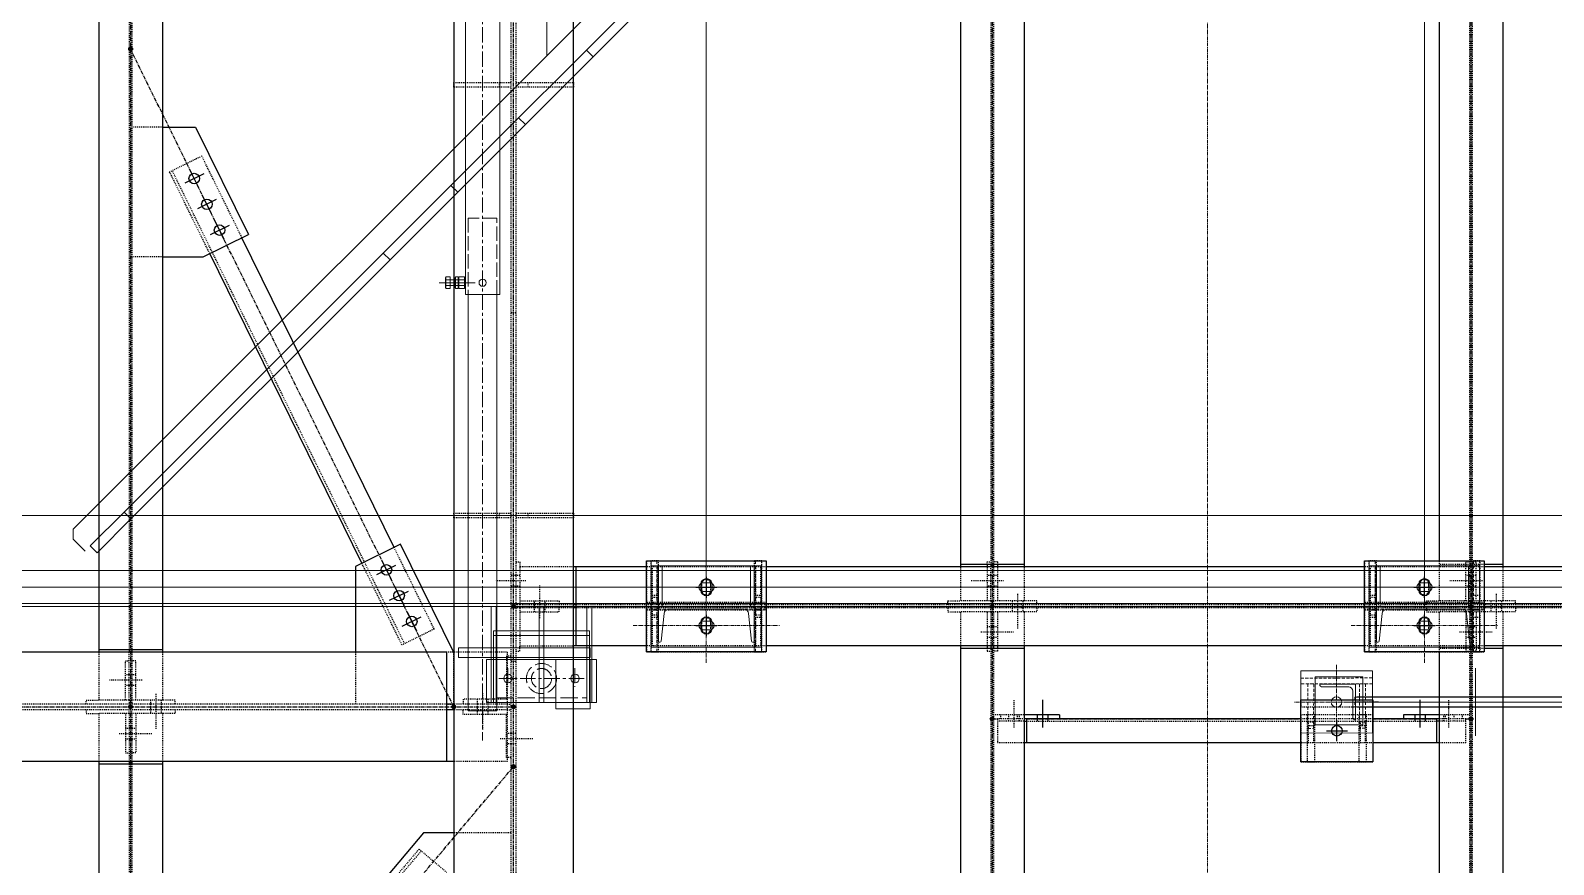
# Model space of a CAD drawing. Header units: millimetres. Extents: x -1319 to 21258, y 10038 to 27532.
# Drawn here: x 13218 to 16399, y 15352 to 17096 of the extents above; entities that cross this region are included whole.
import ezdxf

# ---------------------------------------------------------------- set-up
doc = ezdxf.new("R2010")
doc.units = ezdxf.units.MM
for name, pattern in [('ACAD_ISO02W100', [15, 12, -3]), ('CENTER', [12.7, 7.9375, -1.5875, 1.5875, -1.5875]), ('CENTER2', [1.125, 0.75, -0.125, 0.125, -0.125]), ('DXK_LINE_DOT2', [3.9198, 1.9599, -1.9599]), ('DXK_LINE_DOT5', [7.8785, 2.979, -0.9799, 0.9799, -0.9799, 0.9799, -0.9799]), ('HIDDEN', [9.525, 6.35, -3.175])]:
    doc.linetypes.add(name, pattern=pattern)
for name, color, linetype in [('1', 7, 'Continuous'), ('2', 7, 'Continuous'), ('4', 7, 'Continuous')]:
    doc.layers.add(name, color=color, linetype=linetype)
for name, color, linetype, lineweight in [('All Bought', 110, 'Continuous', 9), ('Belt', 4, 'Continuous', 9), ('CEN', 1, 'CENTER', 9), ('CENETR LINE', 1, 'CENTER2', 9), ('CENTER', 1, 'CENTER', 9), ('HIDDEN', 3, 'HIDDEN', 9), ('MAIN OBJECT', 2, 'Continuous', 18), ('OBJECT', 2, 'Continuous', 18), ('STR25', 30, 'Continuous', 5), ('STRUC-25HD', 3, 'HIDDEN', 5)]:
    doc.layers.add(name, color=color, linetype=linetype, lineweight=lineweight)

# ---------------------------------------------------------------- blocks, each defined once
blk = doc.blocks.new('A$Cfeb8c868')
at = {"layer": '4', "linetype": 'Continuous'}
for points in [[(7700, -6429, -1), (7700, -6421, -1)], [(8500, -7594, -1), (8500, -7586, -1)], [(9500, -7594, -1), (9500, -7586, -1)], [(9500, -7594, -1), (9500, -7586, -1)], [(10500, -7594, -1), (10500, -7586, -1)], [(10500, -7594, -1), (10500, -7586, -1)], [(7700, -7804, -1), (7700, -7796, -1)], [(7700, -7804, -1), (7700, -7796, -1)], [(8375, -7804, -1), (8375, -7796, -1)], [(8500, -7804, -1), (8500, -7796, -1)], [(9500, -7829, -1), (9500, -7821, -1)], [(10500, -7829, -1), (10500, -7821, -1)], [(8500, -7929, -1), (8500, -7921, -1)]]:
    blk.add_hatch(color=4, dxfattribs=at).paths.add_polyline_path(points)
at = {"layer": '1', "color": 4, "linetype": 'DXK_LINE_DOT2'}
for p, q in [((8495, -9688), (8495, -3285.3)), ((8505, -3285.3), (8505, -9688)), ((7697.2, -4930), (7697.2, -7680.5)), ((10497.1, -5021.3), (10497.1, -7578.7)), ((10502.9, -5021.3), (10502.9, -7578.7)), ((9497.2, -5097.8), (9497.2, -7502.2)), ((9502.9, -5103.3), (9502.9, -7502.2)), ((8375, -5505), (8375, -6495)), ((8625, -6495), (8625, -5505)), ((7702.8, -5955.7), (7702.8, -7680.5)), ((8375, -6505), (8375, -6495)), ((8375, -6495), (8495, -6495)), ((8495, -6505), (8375, -6505)), ((8375, -6505), (8375, -7395)), ((8470, -6495), (8470, -6505)), ((8505, -6495), (8625, -6495)), ((8625, -6505), (8505, -6505)), ((8530, -6495), (8530, -6505)), ((8625, -6495), (8625, -6505)), ((8625, -7395), (8625, -6505)), ((7766.6, -6588.4), (7702.8, -6588.4)), ((7848.9, -6648.9), (7781.6, -6682)), ((7932.7, -6819.5), (7848.9, -6648.9)), ((8272.3, -7667.9), (7787, -6679.3)), ((7865.3, -6852.5), (7781.6, -6682)), ((7766.6, -6859.2), (7702.8, -6859.2)), ((8495, -6975.9), (8505, -6975.9)), ((8375, -7405), (8375, -7395)), ((8375, -7395), (8495, -7395)), ((8495, -7405), (8375, -7405)), ((8375, -7405), (8375, -8395)), ((8470, -7395), (8470, -7405)), ((8505, -7395), (8625, -7395)), ((8625, -7405), (8505, -7405)), ((8530, -7395), (8530, -7405)), ((8625, -7395), (8625, -7405)), ((8625, -8395), (8625, -7405)), ((8334.2, -7637.4), (8250.5, -7466.9)), ((8266.9, -7670.5), (8183.1, -7499.9)), ((8505, -7496.7), (8513, -7496.7)), ((8513, -7496.7), (8513, -7507.2)), ((8513, -7507.2), (8513, -7672.8)), ((8625, -7507.2), (8513, -7507.2)), ((8777.9, -7495), (8778, -7685)), ((8777.9, -7495), (9028, -7495)), ((9028, -7507.2), (8777.9, -7507.2)), ((8787, -7495), (8787, -7582)), ((8803, -7495), (8787, -7495)), ((8790, -7586.7), (8790, -7507.2)), ((8800, -7507.2), (8800, -7586.7)), ((8803, -7582), (8803, -7495)), ((9003, -7495), (9003, -7582)), ((9019, -7495), (9003, -7495)), ((9006, -7586.7), (9006, -7507.2)), ((9016, -7507.2), (9016, -7586.7)), ((9019, -7582), (9019, -7495)), ((9028, -7495), (9028, -7685)), ((9433.4, -7507.2), (9433.4, -7578.7)), ((9489.2, -7502.2), (9489.2, -7496.7)), ((9489.2, -7496.7), (9497.2, -7496.7)), ((9489.2, -7507.2), (9489.2, -7578.7)), ((9497.2, -7502.2), (9497.2, -7507.2)), ((9497.2, -7578.7), (9497.2, -7507.2)), ((9510.8, -7496.7), (9502.9, -7496.7)), ((9502.9, -7502.2), (9502.9, -7507.2)), ((9502.9, -7507.2), (9502.9, -7578.7)), ((9510.8, -7496.7), (9510.8, -7502.2)), ((9510.8, -7507.2), (9510.8, -7578.7)), ((9566.6, -7507.2), (9566.6, -7578.7)), ((10277.9, -7495), (10278, -7685)), ((10277.9, -7495), (10528, -7495)), ((10528, -7507.2), (10277.9, -7507.2)), ((10287, -7495), (10287, -7582)), ((10303, -7495), (10287, -7495)), ((10290, -7586.7), (10290, -7507.2)), ((10300, -7507.2), (10300, -7586.7)), ((10303, -7582), (10303, -7495)), ((10433.4, -7495), (10433.4, -7578.7)), ((10528, -7502.2), (10433.4, -7502.2)), ((10489.1, -7578.7), (10489.1, -7496.7)), ((10489.1, -7496.7), (10497.1, -7496.7)), ((10510.9, -7496.7), (10502.9, -7496.7)), ((10503, -7495), (10503, -7582)), ((10519, -7495), (10503, -7495)), ((10510.9, -7578.7), (10510.9, -7496.7)), ((10519, -7582), (10519, -7495)), ((10528, -7495), (10528, -7685)), ((10566.6, -7507.2), (10566.6, -7578.7)), ((8526, -7536.7), (8463, -7536.7)), ((8505, -7525.7), (8495, -7525.7)), ((8513, -7525.7), (8505, -7525.7)), ((9523.9, -7536.7), (9455.9, -7536.7)), ((9497.2, -7525.7), (9489.2, -7525.7)), ((9502.9, -7525.7), (9497.2, -7525.7)), ((9510.8, -7525.7), (9502.9, -7525.7)), ((10523.9, -7536.7), (10455.9, -7536.7)), ((10497.1, -7525.7), (10489.1, -7525.7)), ((10502.9, -7525.7), (10497.1, -7525.7)), ((10510.9, -7525.7), (10502.9, -7525.7)), ((8505, -7547.7), (8495, -7547.7)), ((8513, -7547.7), (8505, -7547.7)), ((8555, -7614.3), (8555, -7546.3)), ((8803, -7567), (8787, -7567)), ((8800, -7571.7), (8790, -7571.7)), ((9019, -7567), (9003, -7567)), ((9016, -7571.7), (9006, -7571.7)), ((9497.2, -7547.7), (9489.2, -7547.7)), ((9502.9, -7547.7), (9497.2, -7547.7)), ((9510.8, -7547.7), (9502.9, -7547.7)), ((9552.8, -7563.6), (9552.8, -7636.6)), ((10303, -7567), (10287, -7567)), ((10300, -7571.7), (10290, -7571.7)), ((10497.1, -7547.7), (10489.1, -7547.7)), ((10502.9, -7547.7), (10497.1, -7547.7)), ((10510.9, -7547.7), (10502.9, -7547.7)), ((10519, -7567), (10503, -7567)), ((10552.9, -7563.6), (10552.9, -7636.6)), ((8513, -7586.7), (8505, -7586.7)), ((8513, -7593.3), (8505, -7593.3)), ((8513, -7578.7), (8595, -7578.7)), ((8625, -7586.7), (8513, -7586.7)), ((8625, -7593.3), (8513, -7593.3)), ((8513, -7601.3), (8595, -7601.3)), ((8544, -7586.7), (8544, -7578.7)), ((8544, -7593.3), (8544, -7586.7)), ((8544, -7601.3), (8544, -7593.3)), ((8566, -7586.7), (8566, -7578.7)), ((8566, -7593.3), (8566, -7586.7)), ((8566, -7601.3), (8566, -7593.3)), ((8595, -7578.7), (8595, -7586.7)), ((8595, -7601.3), (8595, -7593.3)), ((11487.3, -7586.7), (8630, -7586.7)), ((11487.3, -7593.3), (8630, -7593.3)), ((8778, -7598), (8778, -7582)), ((9028, -7582), (8778, -7582)), ((9028, -7598), (8778, -7598)), ((8787, -7582), (8803, -7582)), ((8803, -7598), (8787, -7598)), ((8787, -7598), (8787, -7685)), ((8790, -7672.8), (8790, -7593.3)), ((8800, -7593.3), (8800, -7672.8)), ((8803, -7685), (8803, -7598)), ((9003, -7582), (9019, -7582)), ((9019, -7598), (9003, -7598)), ((9003, -7598), (9003, -7685)), ((9006, -7672.8), (9006, -7593.3)), ((9016, -7593.3), (9016, -7672.8)), ((9019, -7685), (9019, -7598)), ((9028, -7598), (9028, -7582)), ((9407.2, -7586.7), (9407.2, -7578.7)), ((9407.2, -7578.7), (9433.4, -7578.7)), ((9407.2, -7593.3), (9407.2, -7601.3)), ((9407.2, -7601.3), (9433.4, -7601.3)), ((9566.6, -7578.7), (9433.4, -7578.7)), ((9433.4, -7601.3), (9433.4, -7672.8)), ((9566.6, -7601.3), (9433.4, -7601.3)), ((9489.2, -7601.3), (9489.2, -7672.8)), ((9497.2, -7578.7), (9497.2, -7586.7)), ((9497.2, -7601.3), (9497.2, -7593.3)), ((9497.2, -7601.3), (9497.2, -9123.9)), ((9502.9, -7578.7), (9502.9, -7586.7)), ((9502.9, -7601.3), (9502.9, -7593.3)), ((9502.9, -7601.3), (9502.9, -7672.8)), ((9510.8, -7601.3), (9510.8, -7672.8)), ((9541.8, -7578.7), (9541.8, -7586.7)), ((9541.8, -7586.7), (9541.8, -7593.3)), ((9541.8, -7593.3), (9541.8, -7601.3)), ((9563.8, -7578.7), (9563.8, -7586.7)), ((9563.8, -7586.7), (9563.8, -7593.3)), ((9563.8, -7593.3), (9563.8, -7601.3)), ((9592.9, -7578.7), (9566.6, -7578.7)), ((9566.6, -7601.3), (9566.6, -7672.8)), ((9592.9, -7601.3), (9566.6, -7601.3)), ((9592.9, -7586.7), (9592.9, -7578.7)), ((9592.9, -7593.3), (9592.9, -7601.3)), ((10278, -7598), (10278, -7582)), ((10528, -7582), (10278, -7582)), ((10528, -7598), (10278, -7598)), ((10287, -7582), (10303, -7582)), ((10303, -7598), (10287, -7598)), ((10287, -7598), (10287, -7685)), ((10290, -7672.8), (10290, -7593.3)), ((10300, -7593.3), (10300, -7672.8)), ((10303, -7685), (10303, -7598)), ((10407.1, -7586.7), (10407.1, -7578.7)), ((10407.1, -7578.7), (10433.4, -7578.7)), ((10407.1, -7593.3), (10407.1, -7601.3)), ((10407.1, -7601.3), (10433.4, -7601.3)), ((10566.6, -7578.7), (10433.4, -7578.7)), ((10433.4, -7601.3), (10433.4, -7685)), ((10566.6, -7601.3), (10433.4, -7601.3)), ((10489.1, -7601.3), (10489.1, -7683.3)), ((10497.1, -7578.7), (10497.1, -7586.7)), ((10497.1, -7601.3), (10497.1, -7593.3)), ((10497.1, -7601.3), (10497.1, -9921.8)), ((10502.9, -7578.7), (10502.9, -7586.7)), ((10502.9, -7601.3), (10502.9, -7593.3)), ((10502.9, -7601.3), (10502.9, -9921.8)), ((10503, -7582), (10519, -7582)), ((10519, -7598), (10503, -7598)), ((10503, -7598), (10503, -7685)), ((10510.9, -7601.3), (10510.9, -7683.3)), ((10519, -7685), (10519, -7598)), ((10528, -7598), (10528, -7582)), ((10541.9, -7578.7), (10541.9, -7586.7)), ((10541.9, -7586.7), (10541.9, -7593.3)), ((10541.9, -7593.3), (10541.9, -7601.3)), ((10563.9, -7578.7), (10563.9, -7586.7)), ((10563.9, -7586.7), (10563.9, -7593.3)), ((10563.9, -7593.3), (10563.9, -7601.3)), ((10592.9, -7578.7), (10566.6, -7578.7)), ((10566.6, -7601.3), (10566.6, -7672.8)), ((10592.9, -7601.3), (10566.6, -7601.3)), ((10592.9, -7586.7), (10592.9, -7578.7)), ((10592.9, -7593.3), (10592.9, -7601.3)), ((8803, -7613), (8787, -7613)), ((8800, -7608.3), (8790, -7608.3)), ((9019, -7613), (9003, -7613)), ((9016, -7608.3), (9006, -7608.3)), ((9489.2, -7632.3), (9497.2, -7632.3)), ((9497.2, -7632.3), (9502.9, -7632.3)), ((9502.9, -7632.3), (9510.8, -7632.3)), ((10303, -7613), (10287, -7613)), ((10300, -7608.3), (10290, -7608.3)), ((10489.1, -7632.3), (10497.1, -7632.3)), ((10497.1, -7632.3), (10502.9, -7632.3)), ((10502.9, -7632.3), (10510.9, -7632.3)), ((10519, -7613), (10503, -7613)), ((8334.2, -7637.4), (8266.9, -7670.5)), ((9476.2, -7643.3), (9544.2, -7643.3)), ((9489.2, -7654.3), (9497.2, -7654.3)), ((9497.2, -7654.3), (9502.9, -7654.3)), ((9502.9, -7654.3), (9510.8, -7654.3)), ((10476.1, -7643.3), (10544.1, -7643.3)), ((10489.1, -7654.3), (10497.1, -7654.3)), ((10497.1, -7654.3), (10502.9, -7654.3)), ((10502.9, -7654.3), (10510.9, -7654.3)), ((7633.4, -7685.5), (7633.4, -7786.1)), ((7697.2, -7786.1), (7697.2, -7685.5)), ((7702.8, -7685.5), (7702.8, -7786.1)), ((7766.6, -7685.5), (7766.6, -7786.1)), ((8169.7, -7685.5), (8169.7, -7794.1)), ((8487, -7685.5), (8360, -7685.5)), ((8375.3, -7687.1), (8375, -7686.5)), ((8375.3, -7794.1), (8375.3, -7687.1)), ((8495, -7694.1), (8485, -7694.1)), ((8485, -7694.1), (8485, -7784.1)), ((8487, -7685.5), (8487, -7914.5)), ((8505, -7683.3), (8513, -7683.3)), ((8513, -7672.8), (8625, -7672.8)), ((8513, -7683.3), (8513, -7672.8)), ((9028, -7672.8), (8778, -7672.8)), ((8778, -7685), (9028, -7685)), ((8787, -7685), (8803, -7685)), ((9003, -7685), (9019, -7685)), ((9489.2, -7677.8), (9489.2, -7683.3)), ((9489.2, -7683.3), (9497.2, -7683.3)), ((9502.9, -7677.8), (9502.9, -7672.8)), ((9502.9, -7677.8), (9502.9, -9921.8)), ((9510.8, -7683.3), (9502.9, -7683.3)), ((9510.8, -7677.8), (9510.8, -7683.3)), ((10528, -7672.8), (10278, -7672.8)), ((10278, -7685), (10528, -7685)), ((10287, -7685), (10303, -7685)), ((10528, -7677.8), (10433.4, -7677.8)), ((10489.1, -7683.3), (10497.1, -7683.3)), ((10510.9, -7683.3), (10502.9, -7683.3)), ((10503, -7685), (10519, -7685)), ((7689.2, -7786.1), (7689.2, -7704.1)), ((7689.2, -7704.1), (7697.2, -7704.1)), ((7710.9, -7704.1), (7702.8, -7704.1)), ((7710.9, -7786.1), (7710.9, -7704.1)), ((8505, -7705.4), (8495, -7705.4)), ((7723.9, -7744.1), (7655.9, -7744.1)), ((7697.2, -7733.1), (7689.2, -7733.1)), ((7697.2, -7755.1), (7689.2, -7755.1)), ((7702.8, -7733.1), (7697.2, -7733.1)), ((7702.8, -7755.1), (7697.2, -7755.1)), ((7710.9, -7733.1), (7702.8, -7733.1)), ((7710.9, -7755.1), (7702.8, -7755.1)), ((8360, -7794.1), (-190, -7794.1)), ((7607.2, -7794.1), (7607.2, -7786.1)), ((7607.2, -7786.1), (7633.4, -7786.1)), ((7766.6, -7786.1), (7633.4, -7786.1)), ((7697.2, -7786.1), (7697.2, -7794.1)), ((7702.8, -7786.1), (7702.8, -7794.1)), ((7741.8, -7786.1), (7741.8, -7794.1)), ((7741.8, -7794.1), (7741.8, -7805.9)), ((7752.8, -7773.1), (7752.8, -7846.1)), ((7763.8, -7786.1), (7763.8, -7794.1)), ((7763.8, -7794.1), (7763.8, -7805.9)), ((7792.8, -7786.1), (7766.6, -7786.1)), ((7792.8, -7794.1), (7792.8, -7786.1)), ((8360, -7794.1), (8375, -7794.1)), ((8487, -7794.1), (8375, -7794.1)), ((8485, -7784.1), (8395, -7784.1)), ((8395, -7784.1), (8395, -7794.1)), ((8424, -7784.1), (8424, -7794.1)), ((8424, -7794.1), (8424, -7805.9)), ((8435, -7771.1), (8435, -7849.1)), ((8446, -7784.1), (8446, -7794.1)), ((8446, -7794.1), (8446, -7805.9)), ((8487, -7794.1), (8495, -7794.1)), ((9545.8, -7843), (9545.8, -7785)), ((10145, -7785), (10145, -7801)), ((10145, -7785), (10295, -7785)), ((10295, -7785), (10295, -7801)), ((10454.2, -7843), (10454.2, -7785)), ((8360, -7805.9), (-190, -7805.9)), ((7607.2, -7805.9), (7607.2, -7813.9)), ((7607.2, -7813.9), (7633.4, -7813.9)), ((7633.4, -7813.9), (7633.4, -7914.5)), ((7766.6, -7813.9), (7633.4, -7813.9)), ((7689.2, -7813.9), (7689.2, -7895.9)), ((7697.2, -7813.9), (7697.2, -7805.9)), ((7697.2, -7813.9), (7697.2, -7914.5)), ((7702.8, -7813.9), (7702.8, -7805.9)), ((7702.8, -7813.9), (7702.8, -7914.5)), ((7710.9, -7813.9), (7710.9, -7895.9)), ((7741.8, -7805.9), (7741.8, -7813.9)), ((7763.8, -7805.9), (7763.8, -7813.9)), ((7766.6, -7813.9), (7766.6, -7914.5)), ((7792.8, -7813.9), (7766.6, -7813.9)), ((7792.8, -7805.9), (7792.8, -7813.9)), ((8487, -7805.9), (8375, -7805.9)), ((8395, -7815.9), (8395, -7805.9)), ((8485, -7815.9), (8395, -7815.9)), ((8424, -7805.9), (8424, -7815.9)), ((8446, -7805.9), (8446, -7815.9)), ((8485, -7905.9), (8485, -7815.9)), ((8487, -7805.9), (8495, -7805.9)), ((9566.6, -7817), (9502.9, -7817)), ((9510.8, -7825), (9510.8, -7875)), ((9571.6, -7825), (9510.8, -7825)), ((9517.9, -7825), (9517.9, -7817)), ((9534.8, -7825), (9534.8, -7817)), ((9534.8, -7830), (9534.8, -7825)), ((9552.8, -7825), (9552.8, -7817)), ((9556.8, -7825), (9556.8, -7817)), ((9556.8, -7830), (9556.8, -7825)), ((10145, -7817), (10145, -7801)), ((10295, -7801), (10145, -7801)), ((10295, -7817), (10145, -7817)), ((10145, -7817), (10145, -7915)), ((10295, -7825), (10145, -7825)), ((10174, -7817), (10158, -7817)), ((10158, -7817), (10158, -7915)), ((10174, -7915), (10174, -7817)), ((10282, -7817), (10266, -7817)), ((10266, -7817), (10266, -7915)), ((10282, -7915), (10282, -7817)), ((10295, -7817), (10295, -7801)), ((10295, -7817), (10295, -7915)), ((10489.2, -7825), (10428.4, -7825)), ((10497.2, -7817), (10433.4, -7817)), ((10443.2, -7825), (10443.2, -7817)), ((10443.2, -7830), (10443.2, -7825)), ((10447.2, -7825), (10447.2, -7817)), ((10465.2, -7825), (10465.2, -7817)), ((10465.2, -7830), (10465.2, -7825)), ((10482.2, -7825), (10482.2, -7817)), ((10489.2, -7875), (10489.2, -7825)), ((10497.2, -7817), (10497.2, -7825)), ((7676.1, -7855.9), (7744.2, -7855.9)), ((7689.2, -7844.9), (7697.2, -7844.9)), ((7697.2, -7844.9), (7702.8, -7844.9)), ((7702.8, -7844.9), (7710.9, -7844.9)), ((8485, -7854.9), (8495, -7854.9)), ((8495, -7854.9), (8505, -7854.9)), ((9566.6, -7830), (9510.8, -7830)), ((9571.6, -7830), (10428.4, -7830)), ((10174, -7832), (10158, -7832)), ((10161, -7875), (10161, -7830)), ((10171, -7839.9), (10161, -7839.9)), ((10171, -7830), (10171, -7875)), ((10282, -7832), (10266, -7832)), ((10269, -7875), (10269, -7830)), ((10279, -7839.9), (10269, -7839.9)), ((10279, -7830), (10279, -7875)), ((10489.2, -7830), (10433.4, -7830)), ((7689.2, -7866.9), (7697.2, -7866.9)), ((7697.2, -7866.9), (7702.8, -7866.9)), ((7702.8, -7866.9), (7710.9, -7866.9)), ((8472, -7865.9), (8540, -7865.9)), ((8485, -7876.9), (8495, -7876.9)), ((8495, -7876.9), (8505, -7876.9)), ((9566.6, -7875), (9510.8, -7875)), ((10174, -7875), (10145, -7875)), ((10489.2, -7875), (10174, -7875)), ((8487, -7914.5), (3648.1, -7914.5)), ((7689.2, -7895.9), (7697.2, -7895.9)), ((7697.2, -7919.5), (7697.2, -9900)), ((7710.9, -7895.9), (7702.8, -7895.9)), ((7702.8, -7919.5), (7702.8, -9900)), ((8495, -7905.9), (8485, -7905.9)), ((10145, -7915), (10295, -7915)), ((10158, -7915), (10174, -7915)), ((10266, -7915), (10282, -7915)), ((8495, -8063.1), (8375, -8063.1)), ((8307.2, -8101.1), (7786.2, -8719.9)), ((8302.6, -8097.3), (8180.2, -8242.6)), ((8302.6, -8097.3), (8360, -8145.6))]:
    blk.add_line(p, q, dxfattribs=at)
at = {"layer": '2', "color": 4, "linetype": 'DXK_LINE_DOT5'}
blk.add_line((8500, -10093), (8500, 2072.7), dxfattribs=at)
at = {"layer": '2', "color": 4, "linetype": 'Continuous'}
for p, q in [((8375, -3285.3), (8375, -9688)), ((8625, -9688), (8625, -3285.3)), ((7633.4, -4925), (7633.4, -7685.5)), ((7766.6, -4925), (7766.6, -7685.5)), ((9433.4, -5092.8), (9433.4, -7507.2)), ((9566.6, -5092.8), (9566.6, -7507.2)), ((10433.4, -5105), (10433.4, -7495)), ((10566.6, -5092.8), (10566.6, -7507.2)), ((7766.6, -6588.4), (7835.9, -6588.4)), ((7835.9, -6588.4), (7946.1, -6812.9)), ((7842.6, -6715.5), (7823.2, -6676)), ((7852.7, -6686.1), (7813.2, -6705.5)), ((7879.1, -6739.9), (7839.6, -6759.3)), ((7869.1, -6769.4), (7849.7, -6729.9)), ((7905.6, -6793.8), (7866.1, -6813.2)), ((7895.5, -6823.3), (7876.1, -6783.8)), ((7851.9, -6859.2), (7946.1, -6812.9)), ((8250.5, -7466.9), (7932.7, -6819.5)), ((7766.6, -6859.2), (7851.9, -6859.2)), ((8183.1, -7499.9), (7865.3, -6852.5)), ((8263.9, -7460.3), (8169.7, -7506.6)), ((8375, -7686.5), (8263.9, -7460.3)), ((8169.7, -7506.6), (8169.7, -7685.5)), ((8214.7, -7523.4), (8254.2, -7504)), ((8224.8, -7494), (8244.2, -7533.5)), ((8777.9, -7507.2), (8625, -7507.2)), ((8630, -7507.2), (8630, -7672.8)), ((8778, -7685), (8777.9, -7495)), ((8777.9, -7495), (9028, -7495)), ((9028, -7495), (9028, -7685)), ((10277.9, -7507.2), (9028, -7507.2)), ((9566.6, -7502.2), (9433.4, -7502.2)), ((9489.2, -7502.2), (9489.2, -7507.2)), ((9497.2, -7502.2), (9497.2, -7507.2)), ((9502.9, -7502.2), (9502.9, -7507.2)), ((9510.8, -7502.2), (9510.8, -7507.2)), ((10278, -7685), (10277.9, -7495)), ((10277.9, -7495), (10528, -7495)), ((10528, -7495), (10528, -7685)), ((10566.6, -7502.2), (10528, -7502.2)), ((11374.9, -7507.2), (10528, -7507.2)), ((8892, -7543), (8892.8, -7538.8)), ((8892.8, -7538.8), (8895.2, -7535.2)), ((8895.2, -7535.2), (8898.8, -7532.8)), ((8898.8, -7532.8), (8903, -7532)), ((8903, -7572), (8903, -7528)), ((8903, -7532), (8903, -7532)), ((8903, -7532), (8907.2, -7532.8)), ((8907.2, -7532.8), (8910.7, -7535.2)), ((8910.7, -7535.2), (8913.1, -7538.8)), ((8913.1, -7538.8), (8914, -7543)), ((10392, -7543), (10392.8, -7538.8)), ((10392.8, -7538.8), (10395.2, -7535.2)), ((10395.2, -7535.2), (10398.8, -7532.8)), ((10398.8, -7532.8), (10403, -7532)), ((10403, -7572), (10403, -7528)), ((10403, -7532), (10403, -7532)), ((10403, -7532), (10407.2, -7532.8)), ((10407.2, -7532.8), (10410.7, -7535.2)), ((10410.7, -7535.2), (10413.1, -7538.8)), ((10413.1, -7538.8), (10414, -7543)), ((8241.2, -7577.3), (8280.7, -7557.9)), ((8251.2, -7547.8), (8270.6, -7587.3)), ((8881, -7550), (8925, -7550)), ((8892, -7557), (8892, -7543)), ((8892.8, -7561.2), (8892, -7557)), ((8895.2, -7564.8), (8892.8, -7561.2)), ((8898.8, -7567.1), (8895.2, -7564.8)), ((8903, -7568), (8898.8, -7567.1)), ((8907.2, -7567.1), (8903, -7568)), ((8903, -7568), (8903, -7568)), ((8910.7, -7564.8), (8907.2, -7567.1)), ((8913.1, -7561.2), (8910.7, -7564.8)), ((8914, -7557), (8913.1, -7561.2)), ((8914, -7543), (8914, -7557)), ((10381, -7550), (10425, -7550)), ((10392, -7557), (10392, -7543)), ((10392.8, -7561.2), (10392, -7557)), ((10395.2, -7564.8), (10392.8, -7561.2)), ((10398.8, -7567.1), (10395.2, -7564.8)), ((10403, -7568), (10398.8, -7567.1)), ((10407.2, -7567.1), (10403, -7568)), ((10403, -7568), (10403, -7568)), ((10410.7, -7564.8), (10407.2, -7567.1)), ((10413.1, -7561.2), (10410.7, -7564.8)), ((10414, -7557), (10413.1, -7561.2)), ((10414, -7543), (10414, -7557)), ((8277.7, -7601.7), (8297, -7641.2)), ((8630, -7586.7), (8625, -7586.7)), ((8630, -7593.3), (8625, -7593.3)), ((8267.6, -7631.1), (8307.1, -7611.8)), ((8881, -7630), (8925, -7630)), ((8892, -7623), (8892.8, -7618.8)), ((8892, -7637), (8892, -7623)), ((8892.8, -7618.8), (8895.2, -7615.2)), ((8895.2, -7615.2), (8898.8, -7612.8)), ((8898.8, -7612.8), (8903, -7612)), ((8903, -7652), (8903, -7608)), ((8903, -7612), (8903, -7612)), ((8903, -7612), (8907.2, -7612.8)), ((8907.2, -7612.8), (8910.7, -7615.2)), ((8910.7, -7615.2), (8913.1, -7618.8)), ((8913.1, -7618.8), (8914, -7623)), ((8914, -7623), (8914, -7637)), ((10381, -7630), (10425, -7630)), ((10392, -7623), (10392.8, -7618.8)), ((10392, -7637), (10392, -7623)), ((10392.8, -7618.8), (10395.2, -7615.2)), ((10395.2, -7615.2), (10398.8, -7612.8)), ((10398.8, -7612.8), (10403, -7612)), ((10403, -7652), (10403, -7608)), ((10403, -7612), (10403, -7612)), ((10403, -7612), (10407.2, -7612.8)), ((10407.2, -7612.8), (10410.7, -7615.2)), ((10410.7, -7615.2), (10413.1, -7618.8)), ((10413.1, -7618.8), (10414, -7623)), ((10414, -7623), (10414, -7637)), ((8892.8, -7641.2), (8892, -7637)), ((8895.2, -7644.8), (8892.8, -7641.2)), ((8898.8, -7647.1), (8895.2, -7644.8)), ((8903, -7648), (8898.8, -7647.1)), ((8907.2, -7647.1), (8903, -7648)), ((8903, -7648), (8903, -7648)), ((8910.7, -7644.8), (8907.2, -7647.1)), ((8913.1, -7641.2), (8910.7, -7644.8)), ((8914, -7637), (8913.1, -7641.2)), ((10392.8, -7641.2), (10392, -7637)), ((10395.2, -7644.8), (10392.8, -7641.2)), ((10398.8, -7647.1), (10395.2, -7644.8)), ((10403, -7648), (10398.8, -7647.1)), ((10407.2, -7647.1), (10403, -7648)), ((10403, -7648), (10403, -7648)), ((10410.7, -7644.8), (10407.2, -7647.1)), ((10413.1, -7641.2), (10410.7, -7644.8)), ((10414, -7637), (10413.1, -7641.2)), ((8360, -7685.5), (7413, -7685.5)), ((7766.6, -7680.5), (7633.4, -7680.5)), ((7697.2, -7680.5), (7697.2, -7685.5)), ((7702.8, -7680.5), (7702.8, -7685.5)), ((8360, -7685.5), (8360, -7914.5)), ((8374.5, -7685.5), (8375, -7685.5)), ((8630, -7672.8), (8625, -7672.8)), ((8778, -7672.8), (8630, -7672.8)), ((9028, -7685), (8778, -7685)), ((10278, -7672.8), (9028, -7672.8)), ((9433.4, -7672.8), (9433.4, -9926.8)), ((9566.6, -7677.8), (9433.4, -7677.8)), ((9489.2, -7672.8), (9489.2, -7677.8)), ((9497.2, -7672.8), (9497.2, -7677.8)), ((9502.9, -7672.8), (9502.9, -7677.8)), ((9510.8, -7672.8), (9510.8, -7677.8)), ((9566.6, -7672.8), (9566.6, -9926.8)), ((10528, -7685), (10278, -7685)), ((10433.4, -7685), (10433.4, -9926.8)), ((11375, -7672.8), (10528, -7672.8)), ((10566.6, -7677.8), (10528, -7677.8)), ((10566.6, -7672.8), (10566.6, -9926.8)), ((8375, -7794.1), (8360, -7794.1)), ((9605.8, -7843), (9605.8, -7785)), ((10145, -7915), (10145, -7785)), ((10145, -7785), (10295, -7785)), ((10295, -7785), (10295, -7915)), ((10394.2, -7843), (10394.2, -7785)), ((8375, -7805.9), (8360, -7805.9)), ((9640.8, -7817), (9566.6, -7817)), ((9571.6, -7825), (9566.6, -7825)), ((10145, -7825), (9571.6, -7825)), ((9571.6, -7825), (9571.6, -7875)), ((9594.8, -7825), (9594.8, -7817)), ((9594.8, -7830), (9594.8, -7825)), ((9616.8, -7825), (9616.8, -7817)), ((9616.8, -7830), (9616.8, -7825)), ((9640.8, -7817), (9640.8, -7825)), ((10428.4, -7825), (10295, -7825)), ((10433.4, -7817), (10359.2, -7817)), ((10359.2, -7817), (10359.2, -7825)), ((10383.2, -7825), (10383.2, -7817)), ((10383.2, -7830), (10383.2, -7825)), ((10405.2, -7825), (10405.2, -7817)), ((10405.2, -7830), (10405.2, -7825)), ((10428.4, -7825), (10428.4, -7875)), ((10433.4, -7825), (10428.4, -7825)), ((9566.6, -7830), (9571.6, -7830)), ((10198, -7850), (10242, -7850)), ((10220, -7872), (10220, -7828)), ((10433.4, -7830), (10428.4, -7830)), ((10145, -7875), (9566.6, -7875)), ((10433.4, -7875), (10295, -7875)), ((8375, -7914.5), (-190, -7914.5)), ((7633.4, -7914.5), (7633.4, -9905)), ((7766.6, -7919.5), (7633.4, -7919.5)), ((7697.2, -7914.5), (7697.2, -7919.5)), ((7702.8, -7914.5), (7702.8, -7919.5)), ((7766.6, -7914.5), (7766.6, -9905)), ((10295, -7915), (10145, -7915)), ((8311.8, -8063.1), (8168.8, -8232.9)), ((8375, -8063.1), (8311.8, -8063.1))]:
    blk.add_line(p, q, dxfattribs=at)
for centre in [(7832.9, -6695.8), (7859.4, -6749.6), (7885.8, -6803.5), (8234.5, -7513.7), (8260.9, -7567.6), (8287.4, -7621.5), (10220, -7850)]:
    blk.add_circle(centre, 11, dxfattribs=at)
at = {"layer": '4', "color": 4, "linetype": 'CENTER'}
for p, q in [((7700, -4800), (7700, -7800)), ((9500, -5010), (9500, -7590)), ((10500, -5010), (10500, -7590)), ((8375, -7800), (7700, -6425)), ((8500, -7590), (11500, -7590)), ((9500, -7590), (9500, -10000)), ((10500, -7590), (10500, -10000)), ((-190, -7800), (8500, -7800)), ((7700, -7800), (7700, -10000)), ((9500, -7825), (9510.8, -7825)), ((9571.6, -7825), (10145, -7825)), ((10295, -7825), (10428.4, -7825)), ((10489.2, -7825), (10500, -7825)), ((7700, -8875), (8500, -7925))]:
    blk.add_line(p, q, dxfattribs=at)
at = {"layer": '4', "color": 4, "linetype": 'Continuous'}
for centre in [(7700, -6425), (8500, -7590), (9500, -7590), (9500, -7590), (10500, -7590), (10500, -7590), (7700, -7800), (7700, -7800), (8375, -7800), (8500, -7800), (9500, -7825), (10500, -7825), (8500, -7925)]:
    blk.add_circle(centre, 4, dxfattribs=at)
blk = doc.blocks.new('A$C8184bacf')
at = {"color": 1, "ltscale": 0.8}
for p, q in [((10757.6, -7780, 34672776565), (10261.7, -7780, 34672776565)), ((10261.7, -7800, 34672776565), (10757.6, -7800, 34672776565))]:
    blk.add_line(p, q, dxfattribs=at)
at = {"layer": 'All Bought', "color": 1, "linetype": 'CENTER', "ltscale": 4}
for p, q in [((8435.4, -4957.3, -2238881718.3), (8435.4, -7870.4, -2238881718.3)), ((8488.4, -7719, -254079153.6), (8488.4, -7757.9, -254079153.6)), ((8628.4, -7719, -254079153.6), (8628.4, -7757.9, -254079153.6)), ((8647.4, -7740.9, -254079153.6), (8469.5, -7740.9, -254079153.6))]:
    blk.add_line(p, q, dxfattribs=at)
at = {"layer": 'All Bought', "color": 1}
for p, q in [((8399.4, -6938.5, -9047187969.3), (8399.4, -5661.5, -9047187969.3)), ((8471.4, -5661.5, -9047187969.3), (8471.4, -6938.5, -9047187969.3)), ((8569.4, -6439.3, -9047187969.3), (8569.4, -6160.7, -9047187969.3)), ((8708.7, -6300, -9047187969.3), (7580.4, -7428.3, -9047187969.3)), ((8779.4, -6300, -9047187969.3), (8369.3, -6710.1, -9047187969.3)), ((8807.7, -6300, -9047187969.3), (8383.4, -6724.3, -9047187969.3)), ((8666.3, -6441.4, -9047187969.3), (8652.1, -6427.3, -9047187969.3)), ((8510.7, -6568.7, -9047187969.3), (8524.8, -6582.8, -9047187969.3)), ((8369.3, -6710.1, -9047187969.3), (8227.9, -6851.5, -9047187969.3)), ((8383.4, -6724.3, -9047187969.3), (8369.3, -6710.1, -9047187969.3)), ((8242, -6865.7, -9047187969.3), (8383.4, -6724.3, -9047187969.3)), ((8227.9, -6851.5, -9047187969.3), (7686.4, -7393, -9047187969.3)), ((7700.6, -7407.1, -9047187969.3), (8242, -6865.7, -9047187969.3)), ((8242, -6865.7, -9047187969.3), (8227.9, -6851.5, -9047187969.3)), ((8471.4, -6938.5, -9047187969.3), (8399.4, -6938.5, -9047187969.3)), ((8405.3, -6938.5, -9047187969.3), (8405.3, -7808, -2238881718.3)), ((8465.4, -7808, -2238881718.3), (8465.4, -6938.5, -9047187969.3)), ((7686.4, -7393, -9047187969.3), (7615.7, -7463.7, -9047187969.3)), ((7629.9, -7477.8, -9047187969.3), (7700.6, -7407.1, -9047187969.3)), ((7686.4, -7393, -9047187969.3), (7700.6, -7407.1, -9047187969.3)), ((7580.4, -7428.3, -9047187969.3), (7580.4, -7449.5, -9047187969.3)), ((7605.1, -7474.3, -9047187969.3), (7580.4, -7449.5, -9047187969.3)), ((7615.7, -7463.7, -9047187969.3), (7629.9, -7477.8, -9047187969.3)), ((8658.4, -7640.8, -254079153.6), (8458.4, -7640.8, -254079153.6)), ((8458.4, -7640.8, -254079153.6), (8458.4, -7790.9, -254079153.6)), ((8658.4, -7650.8, -254079153.6), (8458.4, -7650.8, -254079153.6)), ((8658.4, -7790.9, -254079153.6), (8658.4, -7640.8, -254079153.6)), ((8385.2, -7676.9, -254079153.6), (8385.2, -7696.9, -254079153.6)), ((8660.4, -7676.9, -254079153.6), (8385.2, -7676.9, -254079153.6)), ((8385.2, -7696.9, -254079153.6), (8660.4, -7696.9, -254079153.6)), ((8660.4, -7696.9, -254079153.6), (8660.4, -7676.9, -254079153.6)), ((8588.4, -7803.9, -254079153.6), (8588.4, -7700.9, -254079153.6)), ((8588.4, -7700.9, -254079153.6), (8660.4, -7700.9, -254079153.6)), ((8660.4, -7700.9, -254079153.6), (8660.4, -7803.9, -254079153.6)), ((8458.4, -7790.9, -254079153.6), (8658.4, -7790.9, -254079153.6)), ((8405.3, -7808, -2238881718.3), (8465.4, -7808, -2238881718.3)), ((8660.4, -7803.9, -254079153.6), (8588.4, -7803.9, -254079153.6))]:
    blk.add_line(p, q, dxfattribs=at)
at = {"layer": 'All Bought', "color": 1, "linetype": 'ACAD_ISO02W100', "ltscale": 2.5}
for p, q in [((8405.3, -6778.7, -9047187969.3), (8405.3, -6938.5, -9047187969.3)), ((8465.4, -6778.7, -9047187969.3), (8405.3, -6778.7, -9047187969.3)), ((8465.4, -6938.5, -9047187969.3), (8465.4, -6778.7, -9047187969.3)), ((8405.3, -6938.5, -9047187969.3), (8465.4, -6938.5, -9047187969.3))]:
    blk.add_line(p, q, dxfattribs=at)
at = {"layer": 'All Bought', "color": 1, "linetype": 'Continuous'}
for p, q in [((8358.8, -6901.5, -9047187969.3), (8357.9, -6903.1, -9047187969.3)), ((8357.9, -6903.1, -9047187969.3), (8357.9, -6924.1, -9047187969.3)), ((8358.8, -6901.5, -9047187969.3), (8358.8, -6925.5, -9047187969.3)), ((8358.8, -6901.5, -9047187969.3), (8367.9, -6901.5, -9047187969.3)), ((8367.9, -6901.5, -9047187969.3), (8367.9, -6925.5, -9047187969.3)), ((8378.8, -6901.5, -9047187969.3), (8377.9, -6903.1, -9047187969.3)), ((8377.9, -6903.1, -9047187969.3), (8377.9, -6924.1, -9047187969.3)), ((8378.8, -6901.5, -9047187969.3), (8378.8, -6925.5, -9047187969.3)), ((8378.8, -6901.5, -9047187969.3), (8384.1, -6901.5, -9047187969.3)), ((8384.1, -6901.5, -9047187969.3), (8384.1, -6925.5, -9047187969.3)), ((8384.1, -6901.5, -9047187969.3), (8385, -6903.1, -9047187969.3)), ((8385.9, -6901.5, -9047187969.3), (8385, -6903.1, -9047187969.3)), ((8385, -6903.1, -9047187969.3), (8385, -6924.1, -9047187969.3)), ((8385.9, -6901.5, -9047187969.3), (8385.9, -6925.5, -9047187969.3)), ((8385.9, -6901.5, -9047187969.3), (8397.9, -6901.5, -9047187969.3)), ((8397.9, -6901.5, -9047187969.3), (8397.9, -6925.5, -9047187969.3)), ((8419.5, -6913.5, -9047187969.3), (8344.9, -6913.5, -9047187969.3)), ((8358.8, -6925.5, -9047187969.3), (8357.9, -6923.9, -9047187969.3)), ((8358.8, -6907.5, -9047187969.3), (8397.9, -6907.5, -9047187969.3)), ((8358.8, -6919.5, -9047187969.3), (8397.9, -6919.5, -9047187969.3)), ((8358.8, -6925.5, -9047187969.3), (8367.9, -6925.5, -9047187969.3)), ((8378.8, -6925.5, -9047187969.3), (8377.9, -6923.9, -9047187969.3)), ((8378.8, -6925.5, -9047187969.3), (8384.1, -6925.5, -9047187969.3)), ((8384.1, -6925.5, -9047187969.3), (8385, -6923.9, -9047187969.3)), ((8385.9, -6925.5, -9047187969.3), (8385, -6923.9, -9047187969.3)), ((8385.9, -6925.5, -9047187969.3), (8397.9, -6925.5, -9047187969.3))]:
    blk.add_line(p, q, dxfattribs=at)
at = {"layer": 'All Bought', "color": 1, "linetype": 'ACAD_ISO02W100', "ltscale": 3}
for p, q in [((8463.4, -7700.9, -254079153.6), (8463.4, -7780.9, -254079153.6)), ((8653.4, -7700.9, -254079153.6), (8463.4, -7700.9, -254079153.6)), ((8653.4, -7780.9, -254079153.6), (8653.4, -7700.9, -254079153.6)), ((8463.4, -7780.9, -254079153.6), (8653.4, -7780.9, -254079153.6))]:
    blk.add_line(p, q, dxfattribs=at)
at = {"layer": 'All Bought', "color": 1, "linetype": 'Continuous'}
blk.add_circle((8435.4, -6913.5, -9047187969.3), 7.5, dxfattribs=at)
at = {"layer": 'All Bought', "color": 1, "linetype": 'ACAD_ISO02W100', "ltscale": 3}
for radius in [31.5, 21]:
    blk.add_circle((8558.4, -7740.9, -254079153.6), radius, dxfattribs=at)
at = {"layer": 'All Bought', "color": 1}
for centre in [(8488.4, -7740.9, -254079153.6), (8628.4, -7740.9, -254079153.6)]:
    blk.add_circle(centre, 9, dxfattribs=at)
at = {"layer": 'All Bought', "color": 1, "linetype": 'Continuous'}
for centre, radius, start, end in [((8363.3, -6904.5, -9047187969.3), 5.45, 146.6015, 213.3985), ((8383.3, -6904.5, -9047187969.3), 5.45, 146.6015, 213.3985), ((8379.5, -6904.5, -9047187969.3), 5.45, 326.6015, 33.3985), ((8390.4, -6904.5, -9047187969.3), 5.45, 146.6015, 213.3985), ((8378.3, -6913.5, -9047187969.3), 20.4, 162.9385, 197.0615), ((8363.3, -6922.5, -9047187969.3), 5.45, 146.6015, 213.3985), ((8398.3, -6913.5, -9047187969.3), 20.4, 162.9385, 197.0615), ((8383.3, -6922.5, -9047187969.3), 5.45, 146.6015, 213.3985), ((8364.5, -6913.5, -9047187969.3), 20.4, 342.9385, 17.0615), ((8379.5, -6922.5, -9047187969.3), 5.45, 326.6015, 33.3985), ((8405.4, -6913.5, -9047187969.3), 20.4, 162.9385, 197.0615), ((8390.4, -6922.5, -9047187969.3), 5.45, 146.6015, 213.3985)]:
    blk.add_arc(centre, radius, start, end, dxfattribs=at)
at = {"layer": 'Belt', "color": 1}
blk.add_line((15507.6, -7400, 448149754.8), (2588.1, -7400, 448149754.8), dxfattribs=at)
at = {"layer": 'CEN', "color": 1}
for p, q in [((9950, -4100, -2299610.9), (9950, -9000, -2299610.9)), ((8902.7, -7471.7, 8654673335.6), (8902.7, -7708.3, 8654673335.6)), ((10402.7, -7471.7, 17451569173.3), (10402.7, -7708.3, 17451569173.3)), ((8902.7, -7574.2, 8654673335.6), (8902.7, -7525.8, 8654673335.6)), ((10402.7, -7574.2, 17451569173.3), (10402.7, -7525.8, 17451569173.3)), ((3960.5, -7550, 448149754.8), (11884.2, -7550, 448149754.8)), ((15507.8, -7550, 448149754.8), (4136.2, -7550, 448149754.8)), ((8876.4, -7550, 8654673335.6), (8929, -7550, 8654673335.6)), ((10376.4, -7550, 17451569173.3), (10429, -7550, 17451569173.3)), ((8749.8, -7590, 8654673335.6), (9055.5, -7590, 8654673335.6)), ((10249.8, -7590, 17451569173.3), (10555.5, -7590, 17451569173.3)), ((8749.8, -7630, 8654673335.6), (9055.5, -7630, 8654673335.6)), ((8877.1, -7630, 8654673335.6), (8929.2, -7630, 8654673335.6)), ((8902.7, -7649, 8654673335.6), (8902.7, -7611, 8654673335.6)), ((10249.8, -7630, 17451569173.3), (10555.5, -7630, 17451569173.3)), ((10377.1, -7630, 17451569173.3), (10429.2, -7630, 17451569173.3)), ((10402.7, -7649, 17451569173.3), (10402.7, -7611, 17451569173.3)), ((10219.4, -7712.3, 34571223962.7), (10219.4, -7867.3, 35021673329.2)), ((10306.7, -7789.7, 34571223962.7), (10131.7, -7790.3, 34571223962.7)), ((10294.2, -7790, 34571223962.7), (10149.2, -7790, 34571223962.7))]:
    blk.add_line(p, q, dxfattribs=at)
at = {"layer": 'CENETR LINE', "color": 1}
for p, q in [((8902.7, -7590, 8654673335.6), (8902.7, -5010, 8654673335.6)), ((10402.7, -7590, 17451569173.3), (10402.7, -5010, 17451569173.3))]:
    blk.add_line(p, q, dxfattribs=at)
at = {"layer": 'CENTER', "color": 1, "linetype": 'CENTER2'}
for p, q in [((10509.6, -7860.7, 34571223962.7), (10509.6, -7719.3, 34571223962.7)), ((10509.6, -7719.3, 34571223962.7), (10509.6, -7860.7, 34571223962.7)), ((10240.7, -7790, 35386703724.2), (10778.6, -7790, 35386703724.2))]:
    blk.add_line(p, q, dxfattribs=at)
at = {"layer": 'HIDDEN', "color": 1}
for p, q in [((8787.7, -7584, 8654673335.6), (8787.7, -7495, 8654673335.6)), ((8787.7, -7495, 8654673335.6), (8799.7, -7495, 8654673335.6)), ((8799.7, -7495, 8654673335.6), (8799.7, -7584, 8654673335.6)), ((9017.7, -7495, 8654673335.6), (9005.7, -7495, 8654673335.6)), ((9005.7, -7495, 8654673335.6), (9005.7, -7584, 8654673335.6)), ((9017.7, -7584, 8654673335.6), (9017.7, -7495, 8654673335.6)), ((10287.7, -7584, 17451569173.3), (10287.7, -7495, 17451569173.3)), ((10287.7, -7495, 17451569173.3), (10299.7, -7495, 17451569173.3)), ((10299.7, -7495, 17451569173.3), (10299.7, -7584, 17451569173.3)), ((10517.7, -7495, 17451569173.3), (10505.7, -7495, 17451569173.3)), ((10505.7, -7495, 17451569173.3), (10505.7, -7584, 17451569173.3)), ((10517.7, -7584, 17451569173.3), (10517.7, -7495, 17451569173.3)), ((8893.7, -7557, 158341350532), (8893.7, -7543, 158341350532)), ((8911.7, -7543, 158341350532), (8911.7, -7557, 158341350532)), ((10393.7, -7557, 167138246369.8), (10393.7, -7543, 167138246369.8)), ((10411.7, -7543, 167138246369.8), (10411.7, -7557, 167138246369.8)), ((3960.5, -7583.9, 9241202660.3), (11884.2, -7583.9, 9241202660.3)), ((15507.9, -7583.9, 7498900601.5), (4136.2, -7583.9, 7498900601.5)), ((8777.7, -7596, 8654673335.6), (8777.7, -7584, 8654673335.6)), ((8777.7, -7584, 8654673335.6), (9027.7, -7584, 8654673335.6)), ((9027.7, -7596, 8654673335.6), (8777.7, -7596, 8654673335.6)), ((8799.7, -7584, 8654673335.6), (8787.7, -7584, 8654673335.6)), ((8799.7, -7596, 8654673335.6), (8787.7, -7596, 8654673335.6)), ((8787.7, -7596, 8654673335.6), (8787.7, -7685, 8654673335.6)), ((8799.7, -7685, 8654673335.6), (8799.7, -7596, 8654673335.6)), ((9005.7, -7584, 8654673335.6), (9017.7, -7584, 8654673335.6)), ((9005.7, -7596, 8654673335.6), (9017.7, -7596, 8654673335.6)), ((9005.7, -7685, 8654673335.6), (9005.7, -7596, 8654673335.6)), ((9017.7, -7596, 8654673335.6), (9017.7, -7685, 8654673335.6)), ((9027.7, -7584, 8654673335.6), (9027.7, -7596, 8654673335.6)), ((10277.7, -7596, 17451569173.3), (10277.7, -7584, 17451569173.3)), ((10277.7, -7584, 17451569173.3), (10527.7, -7584, 17451569173.3)), ((10527.7, -7596, 17451569173.3), (10277.7, -7596, 17451569173.3)), ((10299.7, -7584, 17451569173.3), (10287.7, -7584, 17451569173.3)), ((10299.7, -7596, 17451569173.3), (10287.7, -7596, 17451569173.3)), ((10287.7, -7596, 17451569173.3), (10287.7, -7685, 17451569173.3)), ((10299.7, -7685, 17451569173.3), (10299.7, -7596, 17451569173.3)), ((10505.7, -7584, 17451569173.3), (10517.7, -7584, 17451569173.3)), ((10505.7, -7596, 17451569173.3), (10517.7, -7596, 17451569173.3)), ((10505.7, -7685, 17451569173.3), (10505.7, -7596, 17451569173.3)), ((10517.7, -7596, 17451569173.3), (10517.7, -7685, 17451569173.3)), ((10527.7, -7584, 17451569173.3), (10527.7, -7596, 17451569173.3)), ((8893.7, -7637, 158341350532), (8893.7, -7623, 158341350532)), ((8911.7, -7623, 158341350532), (8911.7, -7637, 158341350532)), ((10393.7, -7637, 167138246369.8), (10393.7, -7623, 167138246369.8)), ((10411.7, -7623, 167138246369.8), (10411.7, -7637, 167138246369.8)), ((8787.7, -7685, 8654673335.6), (8799.7, -7685, 8654673335.6)), ((9017.7, -7685, 8654673335.6), (9005.7, -7685, 8654673335.6)), ((10287.7, -7685, 17451569173.3), (10299.7, -7685, 17451569173.3)), ((10517.7, -7685, 17451569173.3), (10505.7, -7685, 17451569173.3)), ((10257.7, -7780, 35286937515.1), (10257.7, -7800, 35286937515.1)), ((10261.7, -7780, 35286937515.1), (10257.7, -7780, 35286937515.1)), ((10257.7, -7780, 35286937515.1), (10257.7, -7800, 35286937515.1)), ((10261.7, -7780, 35286937515.1), (10257.7, -7780, 35286937515.1)), ((10257.7, -7800, 35286937515.1), (10261.7, -7800, 35286937515.1)), ((10257.7, -7800, 35286937515.1), (10261.7, -7800, 35286937515.1))]:
    blk.add_line(p, q, dxfattribs=at)
for centre, start, end in [((8902.7, -7543, 158341350532), 0, 180), ((10402.7, -7543, 167138246369.8), 0, 180), ((8902.7, -7557, 158341350532), 180, 0), ((10402.7, -7557, 167138246369.8), 180, 0), ((8902.7, -7623, 158341350532), 0, 180), ((10402.7, -7623, 167138246369.8), 0, 180), ((8902.7, -7637, 158341350532), 180, 0), ((10402.7, -7637, 167138246369.8), 180, 0)]:
    blk.add_arc(centre, 9, start, end, dxfattribs=at)
at = {"layer": 'MAIN OBJECT', "color": 1}
for p, q in [((3960.5, -7515, 448149754.8), (11884.2, -7515, 448149754.8)), ((15507.8, -7515, 448149754.8), (4136.2, -7515, 448149754.8)), ((3960.5, -7590, 448149754.8), (11884.2, -7590, 448149754.8)), ((15507.9, -7590, 448149754.8), (4136.2, -7590, 448149754.8)), ((8453.4, -7790.9, -2315150496.3), (8453.4, -7590, -2315150496.3)), ((8453.4, -7590, -2315150496.3), (8463.4, -7590, -2315150496.3)), ((8463.4, -7790.9, -2315150496.3), (8463.4, -7590, -2315150496.3)), ((8553.4, -7790.9, -2315150496.3), (8553.4, -7590, -2315150496.3)), ((8553.4, -7590, -2315150496.3), (8563.4, -7590, -2315150496.3)), ((8563.4, -7790.9, -2315150496.3), (8563.4, -7590, -2315150496.3)), ((8653.4, -7790.9, -2315150496.3), (8653.4, -7590, -2315150496.3)), ((8653.4, -7590, -2315150496.3), (8663.4, -7590, -2315150496.3)), ((8663.4, -7790.9, -2315150496.3), (8663.4, -7590, -2315150496.3)), ((8443.4, -7700.9, -2315150496.3), (8443.4, -7790.9, -2315150496.3)), ((8443.4, -7700.9, -2315150496.3), (8673.4, -7700.9, -2315150496.3)), ((8673.4, -7790.9, -2315150496.3), (8673.4, -7700.9, -2315150496.3)), ((10174.4, -7837.6, 33755744201.2), (10174.4, -7737.6, 33755744201.2)), ((10174.4, -7737.6, 33755744201.2), (10274.4, -7737.6, 33755744201.2)), ((10184.2, -7752.5, 33755744201.2), (10259.2, -7752.5, 33755744201.2)), ((10184.2, -7753, 33755744201.2), (10184.2, -7752.5, 33755744201.2)), ((10244.7, -7758.5, 33755744201.2), (10189.7, -7758.5, 33755744201.2)), ((10259.2, -7752.5, 33755744201.2), (10259.2, -7827.5, 33755744201.2)), ((10274.4, -7737.6, 33755744201.2), (10274.4, -7837.6, 33755744201.2)), ((8443.4, -7790.9, -2315150496.3), (8673.4, -7790.9, -2315150496.3)), ((10253.2, -7822, 33755744201.2), (10253.2, -7767, 33755744201.2)), ((10274.4, -7837.6, 33755744201.2), (10174.4, -7837.6, 33755744201.2)), ((10259.2, -7827.5, 33755744201.2), (10258.7, -7827.5, 33755744201.2))]:
    blk.add_line(p, q, dxfattribs=at)
at = {"layer": 'MAIN OBJECT', "color": 1, "ltscale": 0.2}
for p, q in [((8896, -7541, 158341350532), (8910, -7541, 158341350532)), ((8910, -7559, 158341350532), (8896, -7559, 158341350532)), ((10396, -7541, 167138246369.8), (10410, -7541, 167138246369.8)), ((10410, -7559, 167138246369.8), (10396, -7559, 167138246369.8)), ((8910, -7621, 158341350532), (8896, -7621, 158341350532)), ((10410, -7621, 167138246369.8), (10396, -7621, 167138246369.8)), ((8896, -7639, 158341350532), (8910, -7639, 158341350532)), ((10396, -7639, 167138246369.8), (10410, -7639, 167138246369.8))]:
    blk.add_line(p, q, dxfattribs=at)
blk.add_circle((10219.2, -7790, 34571223962.7), 11, dxfattribs=at)
for centre, start, end in [((8896, -7550, 158341350532), 90, 270), ((8910, -7550, 158341350532), 270, 90), ((10396, -7550, 167138246369.8), 90, 270), ((10410, -7550, 167138246369.8), 270, 90), ((8896, -7630, 158341350532), 90, 270), ((8910, -7630, 158341350532), 270, 90), ((10396, -7630, 167138246369.8), 90, 270), ((10410, -7630, 167138246369.8), 270, 90)]:
    blk.add_arc(centre, 9, start, end, dxfattribs=at)
at = {"layer": 'MAIN OBJECT', "color": 1}
for centre, radius, start, end in [((10189.7, -7753, 33755744201.2), 5.5, 180, 270), ((10244.7, -7767, 33755744201.2), 8.5, 0, 90), ((10258.7, -7822, 33755744201.2), 5.5, 180, 270)]:
    blk.add_arc(centre, radius, start, end, dxfattribs=at)
at = {"layer": 'OBJECT', "color": 1}
for p, q in [((9017.7, -7505, 8654673335.6), (8787.7, -7505, 8654673335.6)), ((8787.7, -7505, 8654673335.6), (8787.7, -7675, 8654673335.6)), ((8802.7, -7505, 8654673335.6), (8810.7, -7505, 8654673335.6)), ((8802.7, -7590, 8654673335.6), (8802.7, -7505, 8654673335.6)), ((8810.7, -7505, 8654673335.6), (8810.7, -7590, 8654673335.6)), ((9002.7, -7505, 8654673335.6), (8994.7, -7505, 8654673335.6)), ((8994.7, -7505, 8654673335.6), (8994.7, -7590, 8654673335.6)), ((9002.7, -7590, 8654673335.6), (9002.7, -7505, 8654673335.6)), ((9017.7, -7675, 8654673335.6), (9017.7, -7505, 8654673335.6)), ((10517.7, -7505, 17451569173.3), (10287.7, -7505, 17451569173.3)), ((10287.7, -7505, 17451569173.3), (10287.7, -7675, 17451569173.3)), ((10302.7, -7505, 17451569173.3), (10310.7, -7505, 17451569173.3)), ((10302.7, -7590, 17451569173.3), (10302.7, -7505, 17451569173.3)), ((10310.7, -7505, 17451569173.3), (10310.7, -7590, 17451569173.3)), ((10502.7, -7505, 17451569173.3), (10494.7, -7505, 17451569173.3)), ((10494.7, -7505, 17451569173.3), (10494.7, -7590, 17451569173.3)), ((10502.7, -7590, 17451569173.3), (10502.7, -7505, 17451569173.3)), ((10517.7, -7675, 17451569173.3), (10517.7, -7505, 17451569173.3)), ((8802.7, -7665, 8654673335.6), (8802.7, -7590, 8654673335.6)), ((8802.7, -7590, 8654673335.6), (9002.7, -7590, 8654673335.6)), ((8810.7, -7590, 8654673335.6), (8802.7, -7590, 8654673335.6)), ((8981, -7595.7, 8654673335.6), (8824.3, -7595.7, 8654673335.6)), ((8994.7, -7590, 8654673335.6), (9002.7, -7590, 8654673335.6)), ((9002.7, -7590, 8654673335.6), (9002.7, -7665, 8654673335.6)), ((10302.7, -7665, 17451569173.3), (10302.7, -7590, 17451569173.3)), ((10302.7, -7590, 17451569173.3), (10502.7, -7590, 17451569173.3)), ((10310.7, -7590, 17451569173.3), (10302.7, -7590, 17451569173.3)), ((10481, -7595.7, 17451569173.3), (10324.3, -7595.7, 17451569173.3)), ((10494.7, -7590, 17451569173.3), (10502.7, -7590, 17451569173.3)), ((10502.7, -7590, 17451569173.3), (10502.7, -7665, 17451569173.3)), ((8814.4, -7604.7, 8654673335.6), (8808.2, -7662.9, 8654673335.6)), ((8997.1, -7662.9, 8654673335.6), (8991, -7604.7, 8654673335.6)), ((10314.4, -7604.7, 17451569173.3), (10308.2, -7662.9, 17451569173.3)), ((10497.1, -7662.9, 17451569173.3), (10491, -7604.7, 17451569173.3)), ((8805.9, -7665, 8654673335.6), (8802.7, -7665, 8654673335.6)), ((9002.7, -7665, 8654673335.6), (8999.5, -7665, 8654673335.6)), ((10305.9, -7665, 17451569173.3), (10302.7, -7665, 17451569173.3)), ((10502.7, -7665, 17451569173.3), (10499.5, -7665, 17451569173.3)), ((8787.7, -7675, 8654673335.6), (9017.7, -7675, 8654673335.6)), ((10287.7, -7675, 17451569173.3), (10517.7, -7675, 17451569173.3))]:
    blk.add_line(p, q, dxfattribs=at)
for centre, radius, start, end in [((8824.3, -7605.7, 8654673335.6), 10, 90, 174), ((8981, -7605.7, 8654673335.6), 10, 6, 90), ((10324.3, -7605.7, 17451569173.3), 10, 90, 174), ((10481, -7605.7, 17451569173.3), 10, 6, 90), ((8805.9, -7662.6, 8654673335.6), 2.4, 270, 354), ((8999.5, -7662.6, 8654673335.6), 2.4, 186, 270), ((10305.9, -7662.6, 17451569173.3), 2.4, 270, 354), ((10499.5, -7662.6, 17451569173.3), 2.4, 186, 270)]:
    blk.add_arc(centre, radius, start, end, dxfattribs=at)
at = {"layer": 'STR25', "color": 1, "ltscale": 0.2}
for p, q in [((8777.7, -7495, 8654673335.6), (9027.7, -7495, 8654673335.6)), ((8777.7, -7685, 8654673335.6), (8777.7, -7495, 8654673335.6)), ((9027.7, -7495, 8654673335.6), (9027.7, -7685, 8654673335.6)), ((10277.7, -7495, 17451569173.3), (10527.7, -7495, 17451569173.3)), ((10277.7, -7685, 17451569173.3), (10277.7, -7495, 17451569173.3)), ((10527.7, -7495, 17451569173.3), (10527.7, -7685, 17451569173.3)), ((9027.7, -7685, 8654673335.6), (8777.7, -7685, 8654673335.6)), ((10527.7, -7685, 17451569173.3), (10277.7, -7685, 17451569173.3)), ((10144.5, -7725, 34571223962.7), (10144.4, -7855, 34571223962.7)), ((10294.5, -7724.6, 34571223962.7), (10144.5, -7725, 34571223962.7)), ((10294.4, -7854.6, 34571223962.7), (10294.5, -7724.6, 34571223962.7)), ((10144.4, -7855, 34571223962.7), (10294.4, -7854.6, 34571223962.7))]:
    blk.add_line(p, q, dxfattribs=at)
at = {"layer": 'STRUC-25HD', "color": 1}
for p, q in [((10144.5, -7740, 34571223962.7), (10294.5, -7739.6, 34571223962.7)), ((10144.6, -7752, 34571223962.7), (10144.5, -7740, 34571223962.7)), ((10294.6, -7751.6, 34571223962.7), (10144.6, -7752, 34571223962.7)), ((10159.6, -7752, 34571223962.7), (10159.4, -7845, 34571223962.7)), ((10171.6, -7751.9, 34571223962.7), (10159.6, -7752, 34571223962.7)), ((10171.4, -7844.9, 34571223962.7), (10171.6, -7751.9, 34571223962.7)), ((10267.4, -7844.7, 34571223962.7), (10267.6, -7751.7, 34571223962.7)), ((10267.6, -7751.7, 34571223962.7), (10279.6, -7751.6, 34571223962.7)), ((10279.6, -7751.6, 34571223962.7), (10279.4, -7844.6, 34571223962.7)), ((10294.5, -7739.6, 34571223962.7), (10294.6, -7751.6, 34571223962.7)), ((10159.4, -7845, 34571223962.7), (10171.4, -7844.9, 34571223962.7)), ((10279.4, -7844.6, 34571223962.7), (10267.4, -7844.7, 34571223962.7))]:
    blk.add_line(p, q, dxfattribs=at)

msp = doc.modelspace()

# ---------------------------------------------------------------- block references
for name in ['A$C8184bacf', 'A$Cfeb8c868']:
    msp.add_blockref(name, (5726.8, 23482))

doc.saveas('drawing.dxf')
